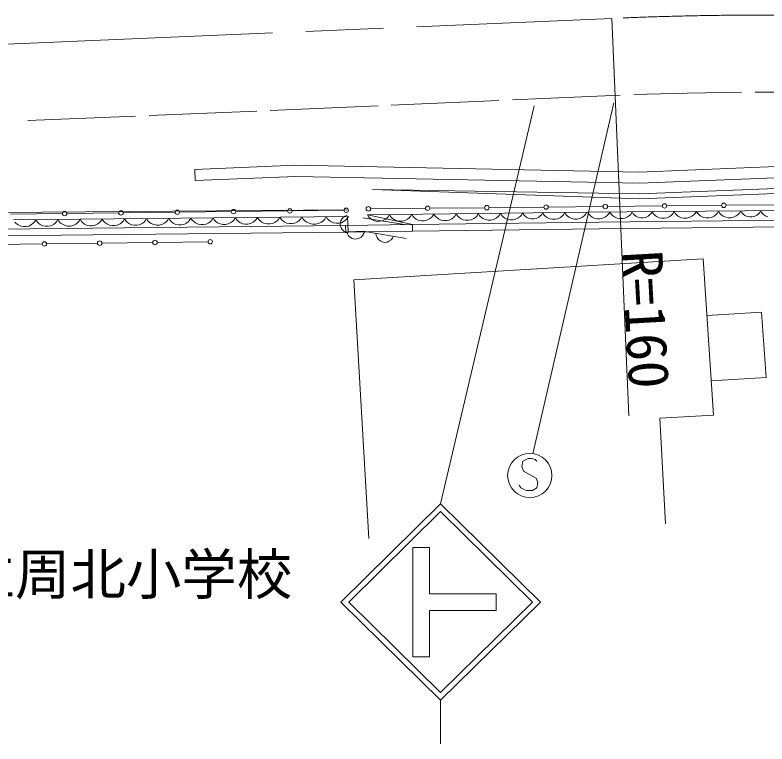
# Model space of a CAD drawing. Units: millimetres, scale not verified. Extents: x 40000 to 680000, y 20000 to 380000.
# Drawn here: x 388487 to 422396, y 252674 to 285531 of the extents above; entities that cross this region are included whole.
import ezdxf
from ezdxf.enums import TextEntityAlignment as Align

# ---------------------------------------------------------------- set-up
doc = ezdxf.new("R2010")
doc.units = ezdxf.units.MM
doc.header["$LTSCALE"] = 1000
doc.linetypes.add('CHAIN', pattern=[18.5, 12, -1.5, 3.5, -1.5])
for name, color, linetype, lineweight in [('M-BGD', 7, 'Continuous', 13), ('M-BGD-EXST', 7, 'Continuous', 13), ('M-BMK', 2, 'CHAIN', 13), ('M-STR-HTXT', 7, 'Continuous', 13), ('M-STR-STRC', 7, 'Continuous', 13)]:
    doc.layers.add(name, color=color, linetype=linetype, lineweight=lineweight)
doc.layers.add('M-BGD-HTXT', color=7, linetype='Continuous')
doc.styles.add('ＭＳ ゴシック', font='')
doc.styles.get('ＭＳ ゴシック').set_extended_font_data('MS Gothic')

msp = doc.modelspace()

# ---------------------------------------------------------------- linework, layer by layer
at = {"layer": 'M-BGD'}
for p, q in [((401138, 278759), (396593, 278573)), ((416637, 278452), (401138, 278759)), ((428559, 278927), (416637, 278452)), ((396593, 278573), (396614, 278074)), ((428570, 278427), (416642, 277952)), ((401143, 278259), (396614, 278074)), ((416642, 277952), (401143, 278259)), ((416668, 277472), (428207, 277934)), ((416667, 277253), (404607, 277664)), ((404607, 277664), (416668, 277472)), ((428251, 277707), (416667, 277253)), ((370248, 276499), (403472, 276755)), ((398441, 276673), (400780, 276701)), ((400980, 276703), (403319, 276731)), ((406993, 276820), (404521, 276796)), ((409664, 276847), (407193, 276822)), ((412335, 276873), (409864, 276849)), ((415006, 276900), (412535, 276875)), ((414312, 276642), (439817, 276849)), ((417678, 276926), (415206, 276902)), ((420349, 276953), (417878, 276928)), ((422920, 276980), (420549, 276955)), ((421153, 276598), (421212, 276698)), ((421212, 276698), (421267, 276609)), ((422059, 276615), (422112, 276706)), ((422112, 276706), (422173, 276606)), ((388286, 276553), (390625, 276581)), ((388422, 276294), (403474, 276455)), ((390825, 276583), (393164, 276611)), ((393364, 276613), (395702, 276641)), ((395362, 276268), (395421, 276369)), ((395421, 276369), (395482, 276269)), ((395902, 276643), (398241, 276671)), ((396362, 276279), (396421, 276379)), ((396421, 276379), (396482, 276280)), ((397362, 276289), (397421, 276390)), ((397421, 276390), (397482, 276291)), ((398362, 276300), (398421, 276401)), ((398421, 276401), (398482, 276301)), ((399362, 276311), (399421, 276411)), ((399421, 276411), (399482, 276312)), ((400362, 276321), (400421, 276422)), ((400421, 276422), (400482, 276323)), ((401362, 276332), (401421, 276433)), ((401421, 276433), (401488, 276324)), ((402456, 276334), (402521, 276445)), ((402521, 276445), (402582, 276345)), ((403300, 276420), (403223, 276336)), ((403378, 276471), (403300, 276420)), ((403472, 276507), (403378, 276471)), ((403462, 276355), (403521, 276455)), ((403474, 276455), (403504, 275760)), ((404173, 276395), (406144, 276075)), ((404379, 276527), (414312, 276642)), ((404379, 276527), (404440, 276427)), ((404379, 276527), (406406, 276093)), ((404440, 276427), (404501, 276368)), ((404501, 276368), (404582, 276309)), ((405182, 276316), (405261, 276377)), ((405261, 276377), (405320, 276437)), ((405320, 276437), (405379, 276538)), ((405379, 276538), (405440, 276439)), ((405440, 276439), (405501, 276380)), ((405501, 276380), (405582, 276321)), ((406182, 276328), (406261, 276388)), ((406261, 276388), (406320, 276449)), ((406320, 276449), (406379, 276550)), ((406379, 276550), (406440, 276451)), ((406440, 276451), (406501, 276391)), ((406501, 276391), (406582, 276332)), ((407182, 276339), (407261, 276400)), ((407261, 276400), (407320, 276461)), ((407320, 276461), (407379, 276562)), ((407379, 276562), (407440, 276462)), ((407440, 276462), (407501, 276403)), ((407501, 276403), (407581, 276344)), ((408181, 276351), (408261, 276412)), ((408261, 276412), (408320, 276472)), ((408320, 276472), (408379, 276573)), ((408379, 276573), (408440, 276474)), ((408440, 276474), (408501, 276415)), ((408501, 276415), (408581, 276356)), ((409062, 276301), (409181, 276363)), ((409181, 276363), (409261, 276423)), ((409261, 276423), (409320, 276484)), ((409320, 276484), (409379, 276585)), ((409379, 276585), (409440, 276486)), ((409440, 276486), (409501, 276426)), ((409501, 276426), (409581, 276367)), ((409581, 276367), (409702, 276309)), ((410062, 276313), (410181, 276374)), ((410181, 276374), (410261, 276435)), ((410261, 276435), (410320, 276496)), ((410320, 276496), (410379, 276597)), ((410379, 276597), (410440, 276497)), ((410440, 276497), (410501, 276438)), ((410501, 276438), (410581, 276379)), ((410581, 276379), (410702, 276320)), ((411062, 276324), (411181, 276386)), ((411181, 276386), (411261, 276447)), ((411261, 276447), (411320, 276507)), ((411320, 276507), (411379, 276608)), ((411379, 276608), (411434, 276519)), ((411434, 276519), (411488, 276465)), ((411488, 276465), (411561, 276412)), ((411561, 276412), (411670, 276360)), ((411670, 276360), (411778, 276343)), ((411886, 276344), (411994, 276363)), ((411994, 276363), (412101, 276419)), ((412101, 276419), (412172, 276473)), ((412172, 276473), (412226, 276528)), ((412226, 276528), (412279, 276619)), ((412279, 276619), (412340, 276519)), ((412340, 276519), (412400, 276460)), ((412400, 276460), (412481, 276401)), ((412481, 276401), (412602, 276342)), ((412962, 276347), (413081, 276408)), ((413081, 276408), (413160, 276469)), ((413160, 276469), (413220, 276530)), ((413220, 276530), (413279, 276630)), ((413279, 276630), (413340, 276531)), ((413340, 276531), (413400, 276472)), ((413400, 276472), (413481, 276413)), ((413481, 276413), (413602, 276354)), ((413962, 276358), (414081, 276420)), ((414081, 276420), (414160, 276481)), ((414160, 276481), (414220, 276541)), ((414220, 276541), (414278, 276642)), ((414312, 276642), (414373, 276543)), ((414373, 276543), (414433, 276483)), ((414433, 276483), (414514, 276424)), ((414514, 276424), (414634, 276365)), ((414634, 276365), (414755, 276346)), ((414875, 276347), (414994, 276368)), ((414994, 276368), (415114, 276429)), ((415114, 276429), (415193, 276490)), ((415193, 276490), (415253, 276550)), ((415253, 276550), (415312, 276651)), ((415312, 276651), (415373, 276551)), ((415373, 276551), (415433, 276491)), ((415433, 276491), (415514, 276432)), ((415514, 276432), (415634, 276373)), ((415634, 276373), (415755, 276354)), ((415875, 276355), (415994, 276376)), ((415994, 276376), (416114, 276437)), ((416114, 276437), (416193, 276498)), ((416193, 276498), (416253, 276558)), ((416253, 276558), (416312, 276659)), ((416312, 276659), (416367, 276569)), ((416367, 276569), (416421, 276515)), ((416421, 276515), (416494, 276462)), ((416494, 276462), (416602, 276409)), ((416602, 276409), (416710, 276392)), ((416710, 276392), (416818, 276393)), ((416818, 276393), (416926, 276412)), ((416926, 276412), (417034, 276466)), ((417034, 276466), (417105, 276521)), ((417105, 276521), (417159, 276575)), ((417159, 276575), (417212, 276666)), ((417212, 276666), (417273, 276566)), ((417273, 276566), (417333, 276507)), ((417333, 276507), (417414, 276448)), ((417414, 276448), (417534, 276388)), ((417534, 276388), (417654, 276369)), ((417654, 276369), (417774, 276370)), ((417774, 276370), (417894, 276391)), ((417894, 276391), (418014, 276452)), ((418014, 276452), (418093, 276513)), ((418093, 276513), (418153, 276573)), ((418153, 276573), (418212, 276674)), ((418212, 276674), (418273, 276574)), ((418273, 276574), (418333, 276515)), ((418333, 276515), (418414, 276456)), ((418414, 276456), (418534, 276397)), ((418534, 276397), (418654, 276378)), ((418654, 276378), (418774, 276379)), ((418774, 276379), (418894, 276399)), ((418894, 276399), (419014, 276460)), ((419014, 276460), (419093, 276521)), ((419093, 276521), (419153, 276582)), ((419153, 276582), (419212, 276682)), ((419212, 276682), (419273, 276583)), ((419273, 276583), (419333, 276523)), ((419333, 276523), (419414, 276464)), ((419414, 276464), (419534, 276405)), ((419534, 276405), (419654, 276386)), ((419654, 276386), (419774, 276387)), ((419774, 276387), (419894, 276408)), ((419894, 276408), (420014, 276469)), ((420014, 276469), (420093, 276529)), ((420093, 276529), (420153, 276590)), ((420153, 276590), (420212, 276690)), ((420212, 276690), (420273, 276591)), ((420273, 276591), (420333, 276531)), ((420333, 276531), (420414, 276472)), ((420414, 276472), (420534, 276413)), ((420534, 276413), (420654, 276394)), ((420654, 276394), (420774, 276395)), ((420774, 276395), (420894, 276416)), ((420894, 276416), (421014, 276477)), ((421014, 276477), (421093, 276537)), ((421093, 276537), (421153, 276598)), ((421267, 276609), (421321, 276555)), ((421321, 276555), (421394, 276502)), ((421394, 276502), (421502, 276449)), ((421502, 276449), (421610, 276431)), ((421610, 276431), (421718, 276432)), ((421718, 276432), (421826, 276451)), ((421826, 276451), (421934, 276506)), ((421934, 276506), (422005, 276561)), ((422005, 276561), (422059, 276615)), ((422173, 276606), (422233, 276547)), ((422233, 276547), (422314, 276487)), ((422314, 276487), (422434, 276428)), ((371600, 275698), (403395, 276044)), ((388483, 276195), (388543, 276135)), ((388543, 276135), (388624, 276076)), ((388624, 276076), (388745, 276018)), ((388985, 276000), (389104, 276021)), ((389104, 276021), (389224, 276083)), ((389224, 276083), (389303, 276144)), ((389303, 276144), (389363, 276204)), ((389363, 276204), (389421, 276305)), ((389421, 276305), (389483, 276205)), ((389483, 276205), (389543, 276146)), ((389543, 276146), (389624, 276087)), ((389624, 276087), (389744, 276028)), ((389744, 276028), (389865, 276010)), ((389985, 276011), (390104, 276032)), ((390104, 276032), (390224, 276093)), ((390224, 276093), (390303, 276154)), ((390303, 276154), (390362, 276215)), ((390362, 276215), (390421, 276315)), ((390421, 276315), (390482, 276216)), ((390482, 276216), (390543, 276157)), ((390543, 276157), (390624, 276098)), ((390624, 276098), (390744, 276039)), ((390744, 276039), (390865, 276020)), ((390865, 276020), (390985, 276021)), ((390985, 276021), (391104, 276043)), ((391104, 276043), (391224, 276104)), ((391224, 276104), (391303, 276165)), ((391303, 276165), (391362, 276226)), ((391362, 276226), (391421, 276326)), ((391421, 276326), (391482, 276227)), ((391482, 276227), (391543, 276167)), ((391543, 276167), (391624, 276108)), ((391624, 276108), (391744, 276050)), ((391744, 276050), (391865, 276031)), ((391865, 276031), (391985, 276032)), ((391985, 276032), (392104, 276053)), ((392104, 276053), (392224, 276115)), ((392224, 276115), (392303, 276176)), ((392303, 276176), (392362, 276236)), ((392362, 276236), (392421, 276337)), ((392421, 276337), (392482, 276237)), ((392482, 276237), (392543, 276178)), ((392543, 276178), (392624, 276119)), ((392624, 276119), (392744, 276060)), ((392744, 276060), (392864, 276042)), ((392864, 276042), (392984, 276043)), ((392984, 276043), (393104, 276064)), ((393104, 276064), (393224, 276125)), ((393224, 276125), (393303, 276186)), ((393303, 276186), (393362, 276247)), ((393362, 276247), (393421, 276347)), ((393421, 276347), (393482, 276248)), ((393482, 276248), (393543, 276189)), ((393543, 276189), (393624, 276130)), ((393624, 276130), (393744, 276071)), ((393744, 276071), (393864, 276052)), ((393864, 276052), (393984, 276053)), ((393984, 276053), (394104, 276075)), ((394104, 276075), (394224, 276136)), ((394224, 276136), (394303, 276197)), ((394303, 276197), (394362, 276258)), ((394362, 276258), (394421, 276358)), ((394421, 276358), (394482, 276259)), ((394482, 276259), (394543, 276199)), ((394543, 276199), (394624, 276140)), ((394624, 276140), (394744, 276082)), ((394744, 276082), (394864, 276063)), ((394864, 276063), (394984, 276064)), ((394984, 276064), (395104, 276085)), ((395104, 276085), (395223, 276147)), ((395223, 276147), (395303, 276208)), ((395303, 276208), (395362, 276268)), ((395482, 276269), (395543, 276210)), ((395543, 276210), (395623, 276151)), ((395623, 276151), (395744, 276092)), ((395744, 276092), (395864, 276074)), ((395864, 276074), (395984, 276075)), ((395984, 276075), (396104, 276096)), ((396104, 276096), (396223, 276157)), ((396223, 276157), (396303, 276218)), ((396303, 276218), (396362, 276279)), ((396482, 276280), (396543, 276221)), ((396543, 276221), (396623, 276162)), ((396623, 276162), (396744, 276103)), ((396744, 276103), (396864, 276084)), ((396864, 276084), (396984, 276085)), ((396984, 276085), (397104, 276107)), ((397104, 276107), (397223, 276168)), ((397223, 276168), (397303, 276229)), ((397303, 276229), (397362, 276289)), ((397482, 276291), (397543, 276231)), ((397543, 276231), (397623, 276172)), ((397623, 276172), (397744, 276114)), ((397744, 276114), (397864, 276095)), ((397864, 276095), (397984, 276096)), ((397984, 276096), (398104, 276117)), ((398104, 276117), (398223, 276179)), ((398223, 276179), (398303, 276240)), ((398303, 276240), (398362, 276300)), ((398482, 276301), (398543, 276242)), ((398543, 276242), (398623, 276183)), ((398623, 276183), (398744, 276124)), ((398744, 276124), (398864, 276106)), ((398864, 276106), (398984, 276107)), ((398984, 276107), (399104, 276128)), ((399104, 276128), (399223, 276189)), ((399223, 276189), (399303, 276250)), ((399303, 276250), (399362, 276311)), ((399482, 276312), (399543, 276253)), ((399543, 276253), (399623, 276194)), ((399623, 276194), (399744, 276135)), ((399744, 276135), (399864, 276116)), ((399864, 276116), (399984, 276117)), ((399984, 276117), (400104, 276139)), ((400104, 276139), (400223, 276200)), ((400223, 276200), (400303, 276261)), ((400303, 276261), (400362, 276321)), ((400482, 276323), (400543, 276263)), ((400543, 276263), (400623, 276204)), ((400623, 276204), (400744, 276146)), ((400744, 276146), (400864, 276127)), ((400864, 276127), (400984, 276128)), ((400984, 276128), (401104, 276149)), ((401104, 276149), (401223, 276211)), ((401223, 276211), (401303, 276272)), ((401303, 276272), (401362, 276332)), ((401488, 276324), (401555, 276258)), ((401555, 276258), (401643, 276193)), ((401643, 276193), (401776, 276129)), ((401776, 276129), (401908, 276108)), ((401908, 276108), (402040, 276109)), ((402040, 276109), (402172, 276133)), ((402172, 276133), (402303, 276200)), ((402303, 276200), (402391, 276267)), ((402391, 276267), (402456, 276334)), ((402582, 276345), (402642, 276286)), ((402642, 276286), (402723, 276227)), ((402723, 276227), (402844, 276168)), ((402844, 276168), (402964, 276149)), ((402964, 276149), (403084, 276151)), ((403084, 276151), (403204, 276172)), ((403179, 276254), (403151, 276157)), ((403151, 276157), (403156, 276029)), ((403156, 276029), (403192, 275935)), ((403223, 276336), (403179, 276254)), ((403204, 276172), (403323, 276233)), ((403323, 276233), (403402, 276294)), ((403394, 276044), (406404, 276093)), ((403399, 275744), (403395, 276044)), ((403402, 276294), (403462, 276355)), ((404582, 276309), (404702, 276250)), ((404702, 276250), (404823, 276232)), ((404823, 276232), (404943, 276233)), ((404943, 276233), (405062, 276254)), ((405062, 276254), (405182, 276316)), ((405582, 276321), (405702, 276262)), ((405702, 276262), (405823, 276243)), ((405823, 276243), (405943, 276245)), ((405943, 276245), (406062, 276266)), ((406062, 276266), (406182, 276328)), ((414824, 276188), (406406, 276093)), ((406406, 276093), (406409, 275793)), ((406582, 276332), (406702, 276274)), ((406702, 276274), (406822, 276255)), ((406822, 276255), (406942, 276256)), ((406942, 276256), (407062, 276278)), ((407062, 276278), (407182, 276339)), ((407581, 276344), (407702, 276285)), ((407702, 276285), (407822, 276267)), ((407822, 276267), (407942, 276268)), ((407942, 276268), (408062, 276289)), ((408062, 276289), (408181, 276351)), ((408581, 276356), (408702, 276297)), ((408702, 276297), (408822, 276278)), ((408822, 276278), (408942, 276280)), ((408942, 276280), (409062, 276301)), ((409702, 276309), (409822, 276290)), ((409822, 276290), (409942, 276291)), ((409942, 276291), (410062, 276313)), ((410702, 276320), (410822, 276302)), ((410822, 276302), (410942, 276303)), ((410942, 276303), (411062, 276324)), ((411778, 276343), (411886, 276344)), ((412602, 276342), (412722, 276324)), ((412722, 276324), (412842, 276325)), ((412842, 276325), (412962, 276347)), ((413602, 276354), (413722, 276336)), ((413722, 276336), (413842, 276337)), ((413842, 276337), (413962, 276358)), ((414755, 276346), (414875, 276347)), ((429418, 276358), (414824, 276188)), ((429421, 276059), (414827, 275888)), ((415755, 276354), (415875, 276355)), ((371603, 275398), (403399, 275744)), ((388745, 276018), (388865, 275999)), ((388865, 275999), (388985, 276000)), ((389865, 276010), (389985, 276011)), ((403192, 275935), (403244, 275857)), ((403244, 275857), (403327, 275780)), ((403327, 275780), (403409, 275736)), ((403399, 275744), (406409, 275793)), ((403409, 275736), (403506, 275708)), ((403443, 275758), (403478, 275663)), ((403504, 275760), (404181, 275784)), ((404168, 275608), (404214, 275690)), ((404181, 275784), (406130, 275461)), ((404214, 275690), (404242, 275787)), ((404761, 275688), (404777, 275588)), ((414827, 275888), (406409, 275793)), ((403478, 275663), (403529, 275585)), ((403529, 275585), (403612, 275508)), ((403612, 275508), (403693, 275463)), ((403693, 275463), (403790, 275434)), ((403790, 275434), (403918, 275439)), ((403918, 275439), (404013, 275474)), ((404013, 275474), (404091, 275525)), ((404091, 275525), (404168, 275608)), ((404777, 275588), (404811, 275502)), ((404811, 275502), (404877, 275410)), ((404877, 275410), (404948, 275349)), ((404948, 275349), (405037, 275302)), ((405350, 275331), (405442, 275397)), ((405442, 275397), (405503, 275468)), ((405503, 275468), (405550, 275558)), ((389712, 275212), (387420, 275182)), ((392204, 275245), (389912, 275215)), ((394697, 275278), (392404, 275248)), ((397189, 275311), (394897, 275281)), ((405037, 275302), (405164, 275281)), ((405164, 275281), (405264, 275297)), ((405264, 275297), (405350, 275331)), ((403767, 273599), (419521, 274545)), ((419521, 274545), (419980, 267488)), ((403767, 273599), (404441, 261939)), ((419688, 271982), (422154, 272143)), ((422154, 272143), (422358, 269200)), ((422358, 269200), (419879, 269038)), ((419980, 267488), (417561, 267355)), ((417561, 267355), (417822, 262597))]:
    msp.add_line(p, q, dxfattribs=at)
for centre in [(420449, 276954), (420449, 276954), (393264, 276612), (395802, 276642), (398341, 276672), (400880, 276702), (403419, 276732), (404421, 276795), (407093, 276821), (409764, 276848), (412435, 276874), (415106, 276901), (417778, 276927), (390725, 276582), (392304, 275247), (394797, 275279), (397289, 275312), (389812, 275214)]:
    msp.add_circle(centre, 100, dxfattribs=at)
at = {"layer": 'M-BGD-EXST'}
for p, q in [((415483, 281569), (411832, 265748)), ((411622, 265534), (411382, 265414)), ((411782, 265534), (411622, 265534)), ((411942, 265494), (411782, 265534)), ((411382, 265414), (411342, 265174)), ((411342, 265174), (411422, 264974)), ((412022, 265414), (411942, 265494)), ((411422, 264974), (411982, 264654)), ((411982, 264654), (412062, 264454)), ((411302, 264214), (411222, 264334)), ((411542, 264094), (411302, 264214)), ((412022, 264214), (411822, 264094)), ((412062, 264454), (412022, 264214)), ((411822, 264094), (411542, 264094))]:
    msp.add_line(p, q, dxfattribs=at)
msp.add_circle((411702, 264774), 1000, dxfattribs=at)
at = {"layer": 'M-BMK'}
msp.add_line((388113, 284215), (415393, 285380), dxfattribs=at)
msp.add_arc((422343, 125531), 160000, 74.75595, 92.48959, dxfattribs=at)
at = {"layer": 'M-STR-HTXT'}
msp.add_line((415393, 285380), (416173, 267462), dxfattribs=at)
at = {"layer": 'M-STR-STRC'}
for p, q in [((410923, 281707), (415781, 281925)), ((416386, 281949), (418817, 282015)), ((418817, 282015), (421251, 282054)), ((421859, 282059), (424294, 282052)), ((405452, 281467), (410311, 281684)), ((394533, 280999), (399387, 281199)), ((399993, 281222), (404856, 281441)), ((411893, 281439), (407679, 263492)), ((389067, 280781), (393926, 280971)), ((403180, 259067), (407679, 263492)), ((412179, 259067), (407679, 263492)), ((403533, 259067), (407679, 263145)), ((411826, 259067), (407679, 263145)), ((406430, 256608), (406430, 261525)), ((406430, 261525), (407180, 261525)), ((407180, 259435), (407180, 261525)), ((407180, 259435), (410180, 259435)), ((410180, 258697), (410180, 259435)), ((407679, 254641), (403180, 259067)), ((407679, 254989), (403533, 259067)), ((412179, 259067), (407679, 254641)), ((411826, 259067), (407679, 254989)), ((407180, 258697), (410180, 258697)), ((407180, 256608), (407180, 258697)), ((406430, 256608), (407180, 256608)), ((407679, 254641), (407679, 252674))]:
    msp.add_line(p, q, dxfattribs=at)

# ---------------------------------------------------------------- texts
at = {"layer": 'M-BGD-HTXT', "style": 'ＭＳ ゴシック'}
msp.add_text('岩国市立周北小学校', height=1833, dxfattribs=at).set_placement((378486, 258863), align=Align.BOTTOM_LEFT)
at = {"layer": 'M-STR-HTXT', "style": 'ＭＳ ゴシック'}
msp.add_text('R=160', height=1833, rotation=273.2, dxfattribs=at).set_placement((415291, 274844), align=Align.BOTTOM_LEFT)

doc.saveas('drawing.dxf')
